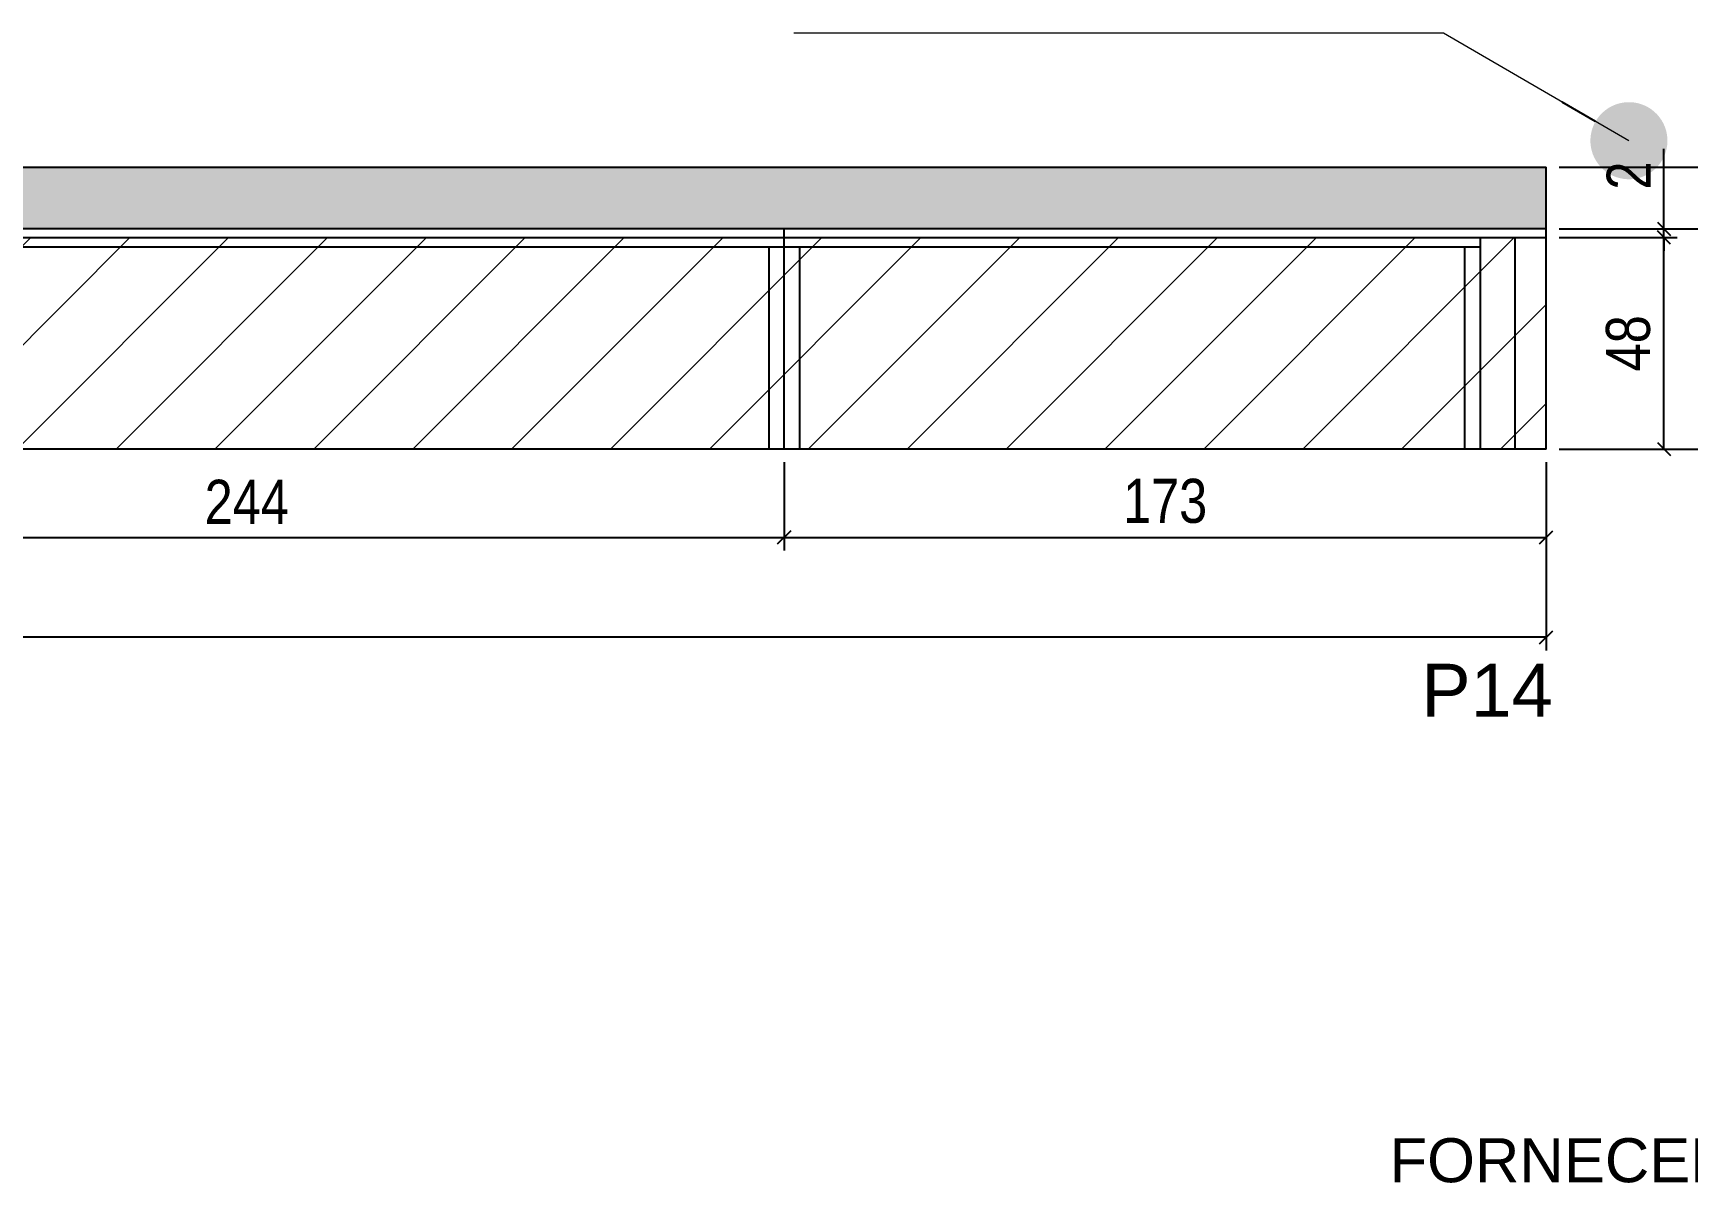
# Model space of a CAD drawing. Extents: x 3309 to 9563, y -2522 to 14608.
# Drawn here: x 4227.2 to 4602.9, y 10657.5 to 10918.5 of the extents above; entities that cross this region are included whole.
import ezdxf

# ---------------------------------------------------------------- set-up
doc = ezdxf.new("R2010")
doc.units = 0
for name, color, linetype in [('5', 5, 'Continuous'), ('COTA', 241, 'Continuous'), ('Painéis', 200, 'Continuous'), ('SARR_2.2x7', 40, 'Continuous'), ('SARR_3.5x7', 81, 'Continuous')]:
    doc.layers.add(name, color=color, linetype=linetype)
doc.layers.add('CARIMBO', color=255, linetype='Continuous', lineweight=9)
doc.layers.add('Hachura', color=251, linetype='Continuous', lineweight=9)
doc.styles.add('ARIAL', font='arial.ttf')
doc.styles.add('COTA TECNICA', font='techl___.ttf', dxfattribs={"height": 10})
doc.styles.get("Standard").update_dxf_attribs({"font": 'arial.ttf'})
doc.dimstyles.new('3x', dxfattribs={"dimtxt": 10, "dimasz": 5, "dimexe": 7, "dimexo": 5, "dimgap": 4, "dimtad": 1, "dimdec": 4, "dimlfac": 0.333333, "dimdsep": 46, "dimtxsty": 'Standard', "dimblk": 'DOT', "dimcen": 0.09, "dimclrd": 1, "dimclre": 1, "dimclrt": 2, "dimadec": 0, "dimazin": 2, "dimtfac": 1, "dimtdec": 4, "dimtmove": 0, "dimatfit": 3, "dimldrblk": 'DOT', "dimfxl": 1, "dimtolj": 1, "dimtzin": 0, "dimlwd": 9, "dimlwe": 9, "dimarcsym": 0})
doc.dimstyles.new('PAINEL', dxfattribs={"dimtxt": 10, "dimasz": 3, "dimexe": 3, "dimexo": 3, "dimgap": 3, "dimtad": 1, "dimdec": 1, "dimzin": 12, "dimdsep": 46, "dimtxsty": 'COTA TECNICA', "dimblk1": 'OBLIQUE', "dimblk2": 'OBLIQUE', "dimsah": 1, "dimcen": 0.9, "dimclrd": 4, "dimclre": 4, "dimclrt": 240, "dimadec": 1, "dimazin": 3, "dimtfac": 1, "dimtdec": 1, "dimtmove": 0, "dimatfit": 3, "dimfxl": 1, "dimtolj": 1, "dimtzin": 12, "dimarcsym": 0})

# ---------------------------------------------------------------- blocks, each defined once
blk = doc.blocks.new('_Oblique')
at = {"color": 0, "linetype": 'ByBlock', "lineweight": -2}
blk.add_line((-0.5, -0.5), (0.5, 0.5), dxfattribs=at)
blk = doc.blocks.new('*D298')
at = {"layer": 'COTA', "color": 4, "linetype": 'ByBlock', "lineweight": -2, "transparency": 16777216}
for p, q in [((3434.67, 10821.05), (3434.67, 10778.31)), ((4570.67, 10821.05), (4570.67, 10778.31)), ((4570.67, 10781.31), (3434.67, 10781.31))]:
    blk.add_line(p, q, dxfattribs=at)
at = {"layer": 'Defpoints', "color": 0, "linetype": 'ByBlock', "transparency": 16777216}
for p in [(3434.67, 10824.05), (4570.67, 10824.05), (3434.67, 10781.31)]:
    blk.add_point(p, dxfattribs=at)
at = {"layer": 'COTA', "color": 4, "linetype": 'ByBlock', "lineweight": -2, "transparency": 16777216, "xscale": 3, "yscale": 3, "zscale": 3, "rotation": 180}
blk.add_blockref('_Oblique', (3434.67, 10781.31), dxfattribs=at)
at = {"layer": 'COTA', "color": 4, "linetype": 'ByBlock', "lineweight": -2, "transparency": 16777216, "xscale": 3, "yscale": 3, "zscale": 3}
blk.add_blockref('_Oblique', (4570.67, 10781.31), dxfattribs=at)
at = {"layer": 'COTA', "color": 240, "linetype": 'ByBlock', "transparency": 16777216, "insert": (4002.67, 10789.53), "char_height": 10, "attachment_point": 5, "style": 'COTA TECNICA'}
blk.add_mtext('\\A1;1136', dxfattribs=at)
blk = doc.blocks.new('*D299')
at = {"layer": 'COTA', "color": 4, "lineweight": -2, "transparency": 16777216}
for p, q in [((4397.67, 10821.05), (4397.67, 10801)), ((4570.67, 10821.05), (4570.67, 10801)), ((4397.67, 10804), (4570.67, 10804))]:
    blk.add_line(p, q, dxfattribs=at)
at = {"layer": 'Defpoints', "color": 0, "transparency": 16777216}
for p in [(4397.67, 10824.05, 0), (4570.67, 10824.05, 0), (4570.67, 10804)]:
    blk.add_point(p, dxfattribs=at)
at = {"layer": 'COTA', "color": 4, "lineweight": -2, "transparency": 16777216, "xscale": 3, "yscale": 3, "zscale": 3, "rotation": 180}
blk.add_blockref('_Oblique', (4397.67, 10804), dxfattribs=at)
at = {"layer": 'COTA', "color": 4, "lineweight": -2, "transparency": 16777216, "xscale": 3, "yscale": 3, "zscale": 3}
blk.add_blockref('_Oblique', (4570.67, 10804), dxfattribs=at)
at = {"layer": 'COTA', "color": 240, "transparency": 16777216, "insert": (4484.17, 10812.22), "char_height": 10, "attachment_point": 5, "style": 'COTA TECNICA'}
blk.add_mtext('\\A1;173', dxfattribs=at)
blk = doc.blocks.new('*D301')
at = {"layer": 'COTA', "color": 4, "lineweight": -2, "transparency": 16777216}
for p, q in [((4153.67, 10821.05), (4153.67, 10801)), ((4397.67, 10821.05), (4397.67, 10801)), ((4153.67, 10804), (4397.67, 10804))]:
    blk.add_line(p, q, dxfattribs=at)
at = {"layer": 'Defpoints', "color": 0, "transparency": 16777216}
for p in [(4153.67, 10824.05, 0), (4397.67, 10824.05, 0), (4397.67, 10804)]:
    blk.add_point(p, dxfattribs=at)
at = {"layer": 'COTA', "color": 4, "lineweight": -2, "transparency": 16777216, "xscale": 3, "yscale": 3, "zscale": 3, "rotation": 180}
blk.add_blockref('_Oblique', (4153.67, 10804), dxfattribs=at)
at = {"layer": 'COTA', "color": 4, "lineweight": -2, "transparency": 16777216, "xscale": 3, "yscale": 3, "zscale": 3}
blk.add_blockref('_Oblique', (4397.67, 10804), dxfattribs=at)
at = {"layer": 'COTA', "color": 240, "transparency": 16777216, "insert": (4275.67, 10812.07), "char_height": 10, "attachment_point": 5, "style": 'COTA TECNICA'}
blk.add_mtext('\\A1;244', dxfattribs=at)
blk = doc.blocks.new('*D249')
at = {"layer": 'COTA', "color": 4, "lineweight": -2, "transparency": 16777216}
for p, q in [((4573.67, 10888.05), (4657.75, 10888.05)), ((4654.75, 10888.05), (4654.75, 10824.05)), ((4573.67, 10824.05), (4657.75, 10824.05))]:
    blk.add_line(p, q, dxfattribs=at)
at = {"layer": 'Defpoints', "color": 0, "transparency": 16777216}
for p in [(4570.67, 10888.05, 0), (4570.67, 10824.05, 0), (4654.75, 10824.05)]:
    blk.add_point(p, dxfattribs=at)
at = {"layer": 'COTA', "color": 4, "lineweight": -2, "transparency": 16777216, "xscale": 3, "yscale": 3, "zscale": 3}
for p, rotation in [((4654.75, 10888.05), 90), ((4654.75, 10824.05), 270)]:
    blk.add_blockref('_Oblique', p, dxfattribs=dict(at, rotation=rotation))
at = {"layer": 'COTA', "color": 240, "transparency": 16777216, "insert": (4646.65, 10856.05), "char_height": 10, "attachment_point": 5, "rotation": 90, "style": 'COTA TECNICA'}
blk.add_mtext('\\A1;64', dxfattribs=at)
blk = doc.blocks.new('*D250')
at = {"layer": 'COTA', "color": 4, "lineweight": -2, "transparency": 16777216}
for p, q in [((4573.67, 10874.05), (4629.39, 10874.05)), ((4626.39, 10874.05), (4626.39, 10824.05)), ((4573.67, 10824.05), (4629.39, 10824.05))]:
    blk.add_line(p, q, dxfattribs=at)
at = {"layer": 'Defpoints', "color": 0, "transparency": 16777216}
for p in [(4570.67, 10874.05, 0), (4570.67, 10824.05, 0), (4626.39, 10824.05)]:
    blk.add_point(p, dxfattribs=at)
at = {"layer": 'COTA', "color": 4, "lineweight": -2, "transparency": 16777216, "xscale": 3, "yscale": 3, "zscale": 3}
for p, rotation in [((4626.39, 10874.05), 90), ((4626.39, 10824.05), 270)]:
    blk.add_blockref('_Oblique', p, dxfattribs=dict(at, rotation=rotation))
at = {"layer": 'COTA', "color": 240, "transparency": 16777216, "insert": (4618.28, 10849.05), "char_height": 10, "attachment_point": 5, "rotation": 90, "style": 'COTA TECNICA'}
blk.add_mtext('\\A1;50', dxfattribs=at)
blk = doc.blocks.new('*D251')
at = {"layer": 'COTA', "color": 4, "lineweight": -2, "transparency": 16777216}
for p, q in [((4626.39, 10888.05), (4626.39, 10907.17)), ((4573.67, 10888.05), (4629.39, 10888.05)), ((4626.39, 10874.05), (4626.39, 10888.05)), ((4573.67, 10874.05), (4629.39, 10874.05))]:
    blk.add_line(p, q, dxfattribs=at)
at = {"layer": 'Defpoints', "color": 0, "transparency": 16777216}
for p in [(4570.67, 10888.05, 0), (4626.39, 10888.05), (4570.67, 10874.05, 0)]:
    blk.add_point(p, dxfattribs=at)
at = {"layer": 'COTA', "color": 4, "lineweight": -2, "transparency": 16777216, "xscale": 3, "yscale": 3, "zscale": 3}
for p, rotation in [((4626.39, 10888.05), 90), ((4626.39, 10874.05), 270)]:
    blk.add_blockref('_Oblique', p, dxfattribs=dict(at, rotation=rotation))
at = {"layer": 'COTA', "color": 240, "transparency": 16777216, "insert": (4618.32, 10899.11), "char_height": 10, "attachment_point": 5, "rotation": 90, "style": 'COTA TECNICA'}
blk.add_mtext('\\A1;14', dxfattribs=at)
blk = doc.blocks.new('*D252')
at = {"layer": 'COTA', "color": 4, "lineweight": -2, "transparency": 16777216}
for p, q in [((4573.67, 10872.05), (4600.42, 10872.05)), ((4597.42, 10824.05), (4597.42, 10872.05)), ((4573.67, 10824.05), (4600.42, 10824.05))]:
    blk.add_line(p, q, dxfattribs=at)
at = {"layer": 'Defpoints', "color": 0, "transparency": 16777216}
for p in [(4570.67, 10872.05, 0), (4597.42, 10872.05), (4570.67, 10824.05, 0)]:
    blk.add_point(p, dxfattribs=at)
at = {"layer": 'COTA', "color": 4, "lineweight": -2, "transparency": 16777216, "xscale": 3, "yscale": 3, "zscale": 3}
for p, rotation in [((4597.42, 10872.05), 90), ((4597.42, 10824.05), 270)]:
    blk.add_blockref('_Oblique', p, dxfattribs=dict(at, rotation=rotation))
at = {"layer": 'COTA', "color": 240, "transparency": 16777216, "insert": (4589.32, 10848.05), "char_height": 10, "attachment_point": 5, "rotation": 90, "style": 'COTA TECNICA'}
blk.add_mtext('\\A1;48', dxfattribs=at)
blk = doc.blocks.new('*D253')
at = {"layer": 'COTA', "color": 4, "lineweight": -2, "transparency": 16777216}
for p, q in [((4597.42, 10874.05), (4597.42, 10892.17)), ((4573.67, 10874.05), (4600.42, 10874.05)), ((4597.42, 10872.05), (4597.42, 10874.05)), ((4573.67, 10872.05), (4600.42, 10872.05)), ((4597.42, 10872.05), (4597.42, 10869.05))]:
    blk.add_line(p, q, dxfattribs=at)
at = {"layer": 'Defpoints', "color": 0, "transparency": 16777216}
for p in [(4570.67, 10874.05, 0), (4597.42, 10874.05), (4570.67, 10872.05, 0)]:
    blk.add_point(p, dxfattribs=at)
at = {"layer": 'COTA', "color": 4, "lineweight": -2, "transparency": 16777216, "xscale": 3, "yscale": 3, "zscale": 3}
for p, rotation in [((4597.42, 10874.05), 270), ((4597.42, 10872.05), 90)]:
    blk.add_blockref('_Oblique', p, dxfattribs=dict(at, rotation=rotation))
at = {"layer": 'COTA', "color": 240, "transparency": 16777216, "insert": (4589.42, 10886.11), "char_height": 10, "attachment_point": 5, "rotation": 90, "style": 'COTA TECNICA'}
blk.add_mtext('\\A1;2', dxfattribs=at)
blk = doc.blocks.new('_Dot')
at = {"color": 0, "linetype": 'ByBlock', "lineweight": -2}
blk.add_line((-0.5, 0), (-1, 0), dxfattribs=at)
at = {"color": 0, "linetype": 'ByBlock', "const_width": 0.5}
blk.add_lwpolyline([(-0.25, 0, 1), (0.25, 0, 1)], format="xyb", close=True, dxfattribs=at)

msp = doc.modelspace()

# ---------------------------------------------------------------- hatches: boundary and pattern name
at = {"layer": 'COTA'}
h = msp.add_hatch(dxfattribs=at)
h.set_pattern_fill('AR-CONC', color=256, scale=0.03)
h.set_pattern_definition([(50, (-3492.0737, -2387.9522), (5.4655401, -0.4781726), [0.5715, -6.2865]), (355, (-3492.0737, -2387.952), (-1.0573026, 5.7317054), [0.4572, -5.0292175]), (100.451445, (-3491.618, -2387.992), (4.4082374, 5.2535326), [0.4857003, -5.3427073]), (46.1842, (-3492.0737, -2386.428), (8.1323712, -1.2612698), [0.85725, -9.42975]), (96.63556, (-3491.396, -2386.533), (7.122124, 7.4227837), [0.7285507, -8.0140682]), (351.18415, (-3492.074, -2386.428), (7.122124, 7.4227837), [0.685799, -7.543792]), (21, (-3491.3117, -2386.8092), (4.5484317, -3.067956), [0.5715, -6.2865]), (326, (-3491.3117, -2386.809), (1.8540609, 5.525639), [0.4572, -5.0292]), (71.451445, (-3490.9326, -2387.065), (6.4024926, 2.457683), [0.4857003, -5.3426981]), (37.5, (-3492.0737, -2387.9522), (0.0926581, 2.53665117), [0, -4.96824, 0, -5.1054, 0, -5.04825]), (7.5, (-3492.0737, -2387.9522), (2.00458988, 3.00541724), [0, -2.91084, 0, -4.85394, 0, -1.92405]), (327.5, (-3493.773, -2387.9522), (4.06771786, -0.17186232), [0, -1.905, 0, -5.9436, 0, -7.8867]), (317.5, (-3494.535, -2387.9522), (4.44387544, 0.7627947), [0, -2.4765, 0, -3.94716, 0, -5.6007])])
h.paths.add_polyline_path([(3434.67, 10888.05), (3434.67, 10874.05), (4570.67, 10874.05), (4570.67, 10888.05)])
at = {"layer": 'Hachura'}
h = msp.add_hatch(dxfattribs=at)
h.set_pattern_fill('ANSI31', color=256, scale=5)
h.paths.add_polyline_path([(3678.67, 10824.05), (3678.67, 10872.05), (3434.67, 10872.05), (3434.67, 10824.05)])
h.paths.add_polyline_path([(3678.67, 10872.05), (3678.67, 10824.05), (3922.67, 10824.05), (3922.67, 10872.05)])
h.paths.add_polyline_path([(3922.67, 10872.05), (3922.67, 10824.05), (4153.67, 10824.05), (4153.67, 10872.05)])
h.paths.add_polyline_path([(4397.67, 10824.05), (4397.67, 10872.05), (4153.67, 10872.05), (4153.67, 10824.05)])
h.paths.add_polyline_path([(4397.67, 10872.05), (4397.67, 10824.05), (4570.67, 10824.05), (4570.67, 10872.05)])

# ---------------------------------------------------------------- linework, layer by layer
at = {"layer": 'COTA'}
for p in [(3434.67, 10888.05, 0), (4570.67, 10874.05, 0)]:
    msp.add_line(p, (4570.67, 10888.05, 0), dxfattribs=at)
at = {"layer": 'Painéis', "linetype": 'ByBlock'}
for p, q in [((4570.67, 10874.05, 0), (3434.67, 10874.05, 0)), ((4397.67, 10824.05, 0), (4397.67, 10874.05, 0)), ((4570.67, 10824.05, 0), (4570.67, 10874.05, 0)), ((4570.67, 10824.05, 0), (3434.67, 10824.05, 0))]:
    msp.add_line(p, q, dxfattribs=at)
at = {"layer": 'Painéis', "linetype": 'ByBlock', "elevation": 0}
msp.add_lwpolyline([(3434.67, 10872.05), (4570.67, 10872.05), (4570.67, 10874.05), (3434.67, 10874.05)], close=True, dxfattribs=at)
at = {"layer": 'SARR_2.2x7', "linetype": 'Continuous'}
for p, q in [((4397.67, 10869.85, 0), (4180.67, 10869.85, 0)), ((4555.67, 10869.85, 0), (4397.67, 10869.85, 0)), ((4563.67, 10824.05, 0), (4563.67, 10872.05, 0))]:
    msp.add_line(p, q, dxfattribs=at)
at = {"layer": 'SARR_3.5x7'}
for p, q in [((4394.17, 10869.85, 0), (4394.17, 10824.05, 0)), ((4401.17, 10869.85, 0), (4401.17, 10824.05, 0)), ((4552.17, 10869.85, 0), (4552.17, 10824.05, 0)), ((4555.67, 10872.05, 0), (4555.67, 10824.05, 0))]:
    msp.add_line(p, q, dxfattribs=at)

# ---------------------------------------------------------------- texts
at = {"layer": '5', "linetype": 'Continuous'}
msp.add_text('P14', height=12, rotation=0, dxfattribs=at).set_placement((4542.35, 10763.3, 0))
at = {"layer": 'CARIMBO', "style": 'ARIAL'}
msp.add_text('FORNECER MOSCA', height=10, dxfattribs=at).set_placement((4535.12, 10657.61))

# ---------------------------------------------------------------- dimensions: what is measured, and where the dimension line sits
at = {"layer": 'COTA'}
for base, p1, p2, picture, middle in [((4626.39, 10888.05), (4570.67, 10874.05, 0), (4570.67, 10888.05, 0), '*D251', (4618.32, 10899.11)), ((4597.42, 10874.05), (4570.67, 10872.05, 0), (4570.67, 10874.05, 0), '*D253', (4589.42, 10886.11)), ((4654.75, 10824.05), (4570.67, 10888.05, 0), (4570.67, 10824.05, 0), '*D249', (4646.65, 10856.05)), ((4626.39, 10824.05), (4570.67, 10874.05, 0), (4570.67, 10824.05, 0), '*D250', (4618.28, 10849.05)), ((4597.42, 10872.05), (4570.67, 10824.05, 0), (4570.67, 10872.05, 0), '*D252', (4589.32, 10848.05))]:
    dim = msp.add_linear_dim(base=base, p1=p1, p2=p2, angle=90, dimstyle='PAINEL', dxfattribs=at)
    dim.commit()
    dim.dimension.update_dxf_attribs({"geometry": picture, "text_midpoint": middle})
at = {"layer": 'COTA', "linetype": 'ByBlock'}
dim = msp.add_linear_dim(base=(3434.67, 10781.31, 0), p1=(4570.67, 10824.05, 0), p2=(3434.67, 10824.05, 0), angle=180, dimstyle='PAINEL', dxfattribs=at)
dim.commit()
dim.dimension.update_dxf_attribs({"geometry": '*D298', "text_midpoint": (4002.67, 10789.53, 0)})
at = {"layer": 'COTA'}
dim = msp.add_linear_dim(base=(4397.67, 10804), p1=(4153.67, 10824.05, 0), p2=(4397.67, 10824.05, 0), dimstyle='PAINEL', override={"dimtmove": 1}, dxfattribs=at)
dim.commit()
dim.dimension.update_dxf_attribs({"geometry": '*D301', "text_midpoint": (4275.67, 10812.07)})
dim = msp.add_linear_dim(base=(4570.67, 10804), p1=(4397.67, 10824.05, 0), p2=(4570.67, 10824.05, 0), dimstyle='PAINEL', dxfattribs=at)
dim.commit()
dim.dimension.update_dxf_attribs({"geometry": '*D299', "text_midpoint": (4484.17, 10812.22)})

# ---------------------------------------------------------------- leaders
at = {"layer": 'Hachura'}
msp.add_leader([(4589.47, 10894.04), (4547.36, 10918.47), (4399.91, 10918.47)], dimstyle='3x', override={"dimasz": 17.5, "dimgap": 4, "dimtad": 0}, dxfattribs=at)

doc.saveas('drawing.dxf')
